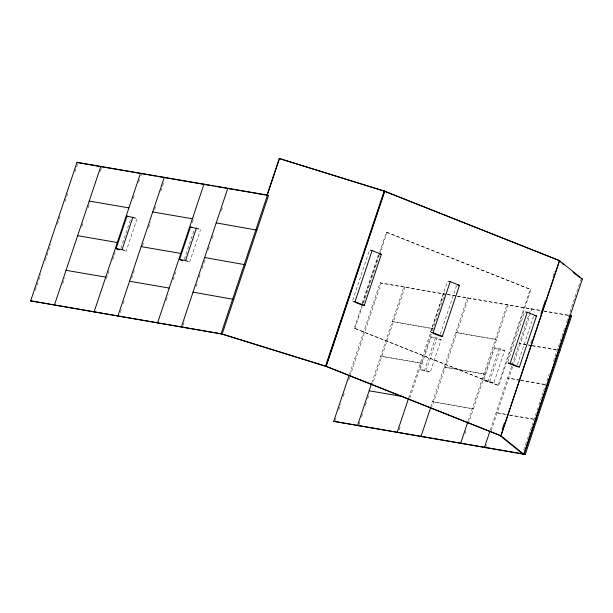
<?xml version="1.0" encoding="UTF-8"?>
<svg xmlns="http://www.w3.org/2000/svg" width="613" height="613" viewBox="0 0 613 613"><rect width="100%" height="100%" fill="white"/><g stroke="black" fill="none" stroke-linecap="round" stroke-linejoin="round"><path stroke-width="0.46" stroke-dasharray="3.06 2.3" d="M35.316 290.401L40.764 274.103M45.308 260.525L50.764 244.219M57.43 224.304L60.764 214.343M65.009 201.662L67.729 193.516M75.001 171.778L78.035 162.729M62.756 283.635L64.694 277.835M81.843 226.588L83.054 222.963M88.172 207.677L89.958 202.344M100.325 171.349L101.842 166.82M106.378 278.685L109.727 268.678M112.7 259.789L115.167 252.426M133.205 198.512L134.393 194.965M138.553 182.528L139.741 178.973M140.921 175.456L141.526 173.648M120.807 248.441L130.791 218.619M137.044 218.741L126.155 251.269L124.516 250.617M120.163 312.737L121.351 309.182M123.221 303.611L124.431 299.987M131.703 278.256L134.431 270.103M142.454 246.127L143.641 242.572M148.668 227.546L150.484 222.113M154.637 209.715L155.825 206.16M160.79 191.325L164.146 181.295M166.23 300.477L168.169 294.692M173.203 279.651L175.624 272.402M192.237 222.757L194.106 217.171M184.298 259.36L193.976 230.442M189.647 262.188L200.535 229.66M183.065 325.434L184.888 319.963M196.099 286.463L197.922 281.03M199.11 277.474L200.298 273.919M202.16 268.348L204.888 260.203M208.32 249.943L209.508 246.388M212.159 238.465L213.37 234.848M221.393 210.864L222.58 207.317M352.682 300.324L369.47 250.15M362.229 303.106L378.42 254.717M379.738 252.165L386.412 232.227L387.071 232.342L530.904 289.512L498.76 385.585L354.268 328.3L362.153 304.738M362.452 303.826L379.432 253.077M354.268 328.3L354.927 328.415L362.206 306.661M363.417 303.037L379.186 255.905M379.493 255L387.071 232.342M349.487 374.244L380.091 282.785L446.325 294.179M335.066 420.832L335.97 418.12M338.698 409.967L340.514 404.534M343.242 396.381L344.452 392.764M348.697 380.083L349.609 377.37M349.908 376.466L381.117 283.198L444.609 294.117L431.828 332.307M371.784 382.864L403.898 286.884L404.925 287.29L372.206 385.087M358.873 424.932L360.39 420.403M361.54 416.955L362.727 413.4M365.402 405.408L366.589 401.852M367.654 398.672L368.873 395.048M430.464 332.261L447.551 281.183M408.733 397.845L443.582 293.711L444.609 294.117M399.14 429.997L400.327 426.441M409.836 398.021L431.529 333.196M420.204 369.486L431.092 336.958L437.046 337.985L441.153 339.617L430.265 372.145L424.319 371.126L420.204 369.486L426.158 370.513L430.265 372.145M424.319 371.126L435.199 338.591L441.153 339.617M426.158 370.513L437.046 337.985M440.31 334.146L456.501 285.758M430.839 407.04L467.39 297.803L468.416 298.209L432.058 406.871M468.14 420.97L507.066 304.63L508.093 305.036L469.014 421.851M465.006 433.812L466.194 430.257M483.695 380.412L494.584 347.877L500.53 348.904L504.645 350.536L493.756 383.071L487.802 382.045L483.695 380.412L489.649 381.432L493.756 383.071M487.802 382.045L498.691 349.517L504.645 350.536M489.649 381.432L500.53 348.904M498.101 385.47L530.245 289.405L530.904 289.512M507.817 361.992L524.613 311.81M490.277 430.065L511.863 365.563M512.093 364.865L528.797 314.944M529.096 314.055L530.881 308.722L531.908 309.136L513.119 365.271M485.55 447.674L486.76 444.057M491.197 430.801L512.889 365.969M517.364 364.773L533.555 316.385M530.766 342.92L531.678 340.192M552.926 276.685L554.75 271.237M523.778 450.157L527.119 440.172M527.425 439.268L528.636 435.636M528.942 434.732L530.153 431.1M530.46 430.196L531.67 426.564M531.977 425.66L538.651 405.699M538.957 404.787L540.176 401.163M540.474 400.251L541.693 396.626M541.992 395.714L543.21 392.09M543.509 391.178L549.279 373.938M553.531 361.241L554.742 357.609M555.049 356.705L565.37 325.855M566.581 322.223L579.944 282.302M580.243 281.398L580.856 279.582M447.245 294.34L456.401 295.91M457.313 296.071L540.107 310.316M543.8 310.944L568.711 315.235M447.352 294.592L456.509 296.163M457.428 296.324L540.214 310.561M543.9 311.197L569.738 315.641M531.287 345.425L519.288 343.364L531.387 345.671M532.207 345.586L558.972 350.184M532.314 345.832L558.152 350.276M519.694 380.06L507.702 377.999L519.801 380.313M520.621 380.221L547.378 384.826M520.721 380.466L547.486 385.071M506.261 414.38L496.109 412.633L508.215 414.947M509.955 415.016L533.946 419.139M509.135 415.101L535.9 419.706M386.412 232.227L530.245 289.405M380.091 282.785L381.117 283.198M494.584 347.877L498.691 349.517M431.092 336.958L435.199 338.591M354.927 328.415L498.76 385.585M431.989 328.346L392.305 321.519L433.016 328.752L431.989 328.346M495.48 339.265L455.796 332.438L496.507 339.671L495.48 339.265M420.403 362.98L380.719 356.153L421.43 363.386L420.403 362.98M483.895 373.899L444.21 367.072L484.921 374.313L483.895 373.899M472.301 408.534L432.617 401.714L473.328 408.948L472.301 408.534"/><path stroke-width="0.92" d="M30.65 300.86L77.008 162.315L267.475 195.08L268.502 195.493L222.151 334.031L30.65 300.86L222.151 334.031M119.382 249.92L116.095 248.61L126.983 216.083L135.396 218.09M116.095 248.61L122.048 249.637L132.929 217.109M182.873 260.839L179.586 259.537L190.474 227.002L198.888 229.009M179.586 259.537L185.54 260.556L196.421 228.028M227.798 188.26L181.44 326.798L182.467 327.204M267.084 194.788L279.229 158.499L384.512 191.179L325.917 366.29L220.634 333.61L325.917 366.29M267.345 194.995L279.183 159.61M221.124 333.625L267.475 195.08M559.439 260.602L384.121 191.064L559.439 260.602L500.844 435.713L500.185 435.598L325.526 366.176L384.251 190.972M325.526 366.176L326.193 366.29L384.78 191.179M353.264 301.374L355.027 301.68L372.114 250.602L381.363 254.28L364.275 305.351L361.632 304.899L354.904 302.224M333.733 421.33L524.207 454.095L570.557 315.549L571.584 315.956L525.234 454.501L333.733 421.33L349.188 375.148M371.509 383.684L357.54 425.422L358.567 425.836M408.511 398.504L397.224 432.249L398.251 432.663M431.345 332.415L433.107 332.713L450.203 281.643L459.444 285.313L442.356 336.391L439.713 335.932L432.985 333.265M430.724 407.369L421.031 436.349L422.058 436.755M467.842 421.859L460.715 443.176L461.742 443.582M508.399 363.042L510.169 363.34L527.257 312.27L536.505 315.94L519.41 367.018L516.767 366.559M489.979 430.97L484.523 447.268L485.55 447.674M502.315 429.253L504.438 422.901M540.865 314.025L545.417 300.408M500.997 435.835L499.802 435.46L522.567 453.781L523.755 454.156L500.997 435.835L559.585 260.717L558.389 260.349L560.596 262.126M524.061 453.245L582.35 279.038L559.585 260.717M78.947 162.882L156.177 176.169M158.008 176.483L209.592 185.356M211.424 185.67L213.255 185.984M215.086 186.298L227.906 188.505M228.825 188.666L268.502 195.493M89.222 201.049L128.906 207.876M152.714 211.968L192.398 218.795M216.205 222.894L256.916 230.128M370.352 250.303L372.114 250.602M379.6 253.974L381.363 254.28M448.44 281.336L450.203 281.643M457.681 285.014L459.444 285.313M569.738 315.641L571.584 315.956M525.494 311.963L527.257 312.27M77.636 235.683L117.321 242.51M141.128 246.61L180.812 253.43M204.619 257.529L245.33 264.762M534.735 315.641L536.505 315.94M558.152 350.276L559.998 350.598L558.972 350.184M66.051 270.318L105.727 277.145M129.535 281.244L169.219 288.072M193.026 292.163L233.737 299.397M369.133 390.787L403.277 396.665M384.512 191.179L279.229 158.499M581.155 278.67L582.35 279.038M205.018 184.567L203.983 184.161L157.633 322.706L158.66 323.112M165.334 177.747L164.307 177.333L117.949 315.879L118.976 316.285M141.526 173.648L140.5 173.241L94.141 311.779L95.168 312.193M101.842 166.82L100.816 166.414L54.457 304.96L55.484 305.366M77.008 162.315L78.035 162.729M190.474 227.002L192.114 227.661M355.027 301.68L364.275 305.351M433.107 332.713L442.356 336.391M510.169 363.34L519.41 367.018M508.361 363.218L515.924 366.229M126.983 216.083L128.623 216.734M547.378 384.826L548.405 385.232M185.54 260.556L188.007 261.536M122.048 249.637L124.516 250.617M535.793 419.461L536.819 419.867M326.193 366.29L500.844 435.713M524.207 454.095L525.234 454.501M562.06 263.306L563.531 264.487M573.078 272.172L579.683 277.49"/></g></svg>
